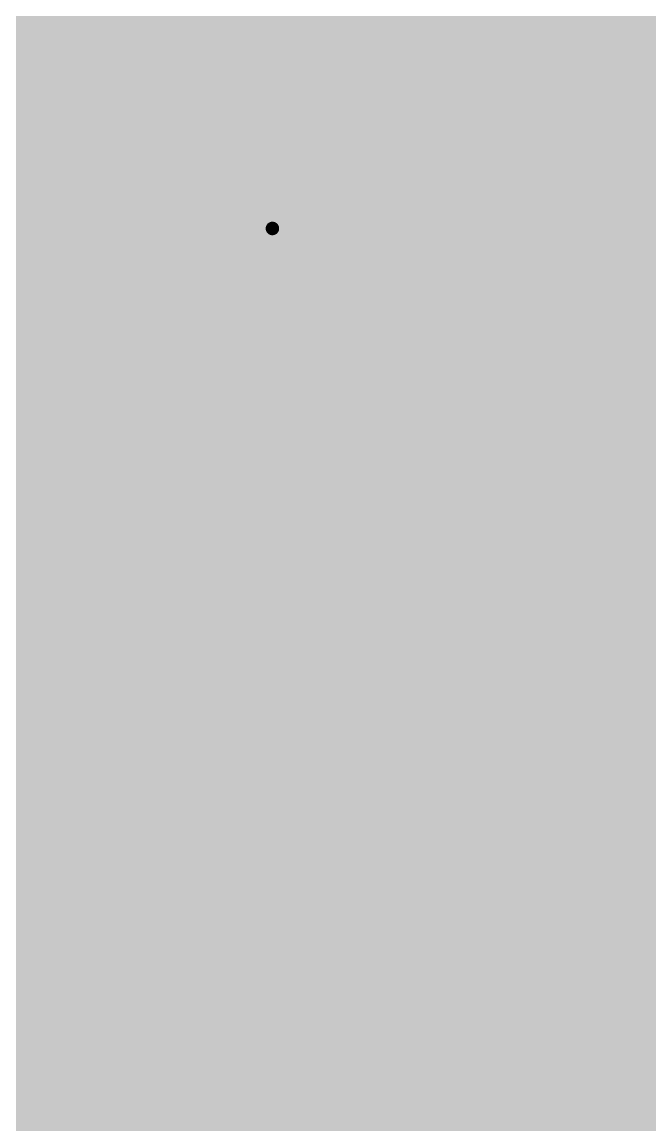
# Model space of a CAD drawing. Extents: x -118 to 4, y -52 to 56.
# Drawn here: x -9.59 to -3.7, y 29.05 to 39.4 of the extents above; entities that cross this region are included whole.
import ezdxf

# ---------------------------------------------------------------- set-up
doc = ezdxf.new("R2010")
doc.units = 0
doc.header["$MEASUREMENT"] = 0
doc.layers.get('0').update_dxf_attribs({"linetype": 'CONTINUOUS'})
for name, color, linetype in [('22-302-0_BOT', 7, 'CONTINUOUS'), ('22-302-0_DRD', 7, 'CONTINUOUS'), ('22-302-0_DRL', 2, 'CONTINUOUS'), ('22-302-0_GND', 1, 'CONTINUOUS'), ('22-302-0_IN1', 3, 'CONTINUOUS'), ('22-302-0_SMB', 5, 'CONTINUOUS'), ('22-302-0_SMT', 10, 'CONTINUOUS'), ('22-302-0_SPB', 14, 'CONTINUOUS'), ('22-302-0_SPT', 9, 'CONTINUOUS'), ('22-302-0_SSB', 12, 'CONTINUOUS'), ('22-302-0_SST', 11, 'CONTINUOUS'), ('22-302-0_TOP', 13, 'CONTINUOUS'), ('THRUHOLE_TAP', 7, 'CONTINUOUS')]:
    doc.layers.add(name, color=color, linetype=linetype)

# ---------------------------------------------------------------- blocks, each defined once
blk = doc.blocks.new('RECTANGLE_1')
blk.add_solid([(1.30048, 0.6477), (1.30048, -0.6477), (-1.30048, 0.6477), (-1.30048, -0.6477)])
blk = doc.blocks.new('RECTANGLE_4')
blk.add_solid([(0.4064, 0.4826), (0.4064, -0.4826), (-0.4064, 0.4826), (-0.4064, -0.4826)])
blk = doc.blocks.new('RECTANGLE_30')
blk.add_solid([(0.3175, 0.4445), (0.3175, -0.4445), (-0.3175, 0.4445), (-0.3175, -0.4445)])
blk = doc.blocks.new('ROUND_50')
at = {"const_width": 0.35052}
blk.add_lwpolyline([(-0.17526, 0, 1), (0.17526, 0, 1)], format="xyb", close=True, dxfattribs=at)
blk = doc.blocks.new('ROUND_107')
at = {"const_width": 0.10033}
blk.add_lwpolyline([(-0.050164, 0, 1), (0.050164, 0, 1)], format="xyb", close=True, dxfattribs=at)
blk = doc.blocks.new('ROUND_92')
at = {"const_width": 0.0635}
blk.add_lwpolyline([(-0.03175, 0, 1), (0.03175, 0, 1)], format="xyb", close=True, dxfattribs=at)
blk = doc.blocks.new('RECTANGLE_2')
blk.add_solid([(0.4826, 0.4064), (0.4826, -0.4064), (-0.4826, 0.4064), (-0.4826, -0.4064)])
blk = doc.blocks.new('RECTANGLE_10')
blk.add_solid([(0.63627, 0.51308), (0.63627, -0.51308), (-0.63627, 0.51308), (-0.63627, -0.51308)])
blk = doc.blocks.new('ROUND_98')
at = {"const_width": 0.10033}
blk.add_lwpolyline([(-0.050164, 0, 1), (0.050164, 0, 1)], format="xyb", close=True, dxfattribs=at)

msp = doc.modelspace()

# ---------------------------------------------------------------- linework, layer by layer
at = {"layer": '22-302-0_BOT'}
for points, const_width in [([(-1.27, 55.118), (-1.27, 42.418), (-3.429, 40.259), (-3.429, 30.099), (-4.318, 29.21), (-16.129, 29.21), (-16.45158, 29.53258), (-16.45158, 30.5181)], 0.2032), ([(-4.445, 45.085), (-4.445, 40.64), (-5.334, 39.751), (-6.985, 39.751), (-7.6962, 39.0398), (-7.6962, 38.735)], 0.635), ([(-3.8862, 40.36568), (-3.8862, 30.21584)], 0.254), ([(-3.8354, 40.259), (-3.8354, 30.26664)], 0.254), ([(-4.00558, 40.20058), (-4.8895, 39.31666)], 0.254), ([(-4.1148, 40.08882), (-4.1148, 29.98724)], 0.254), ([(-8.6868, 39.8272), (-8.6868, 39.3573)], 0.254), ([(-8.4582, 39.8272), (-8.4582, 39.3573)], 0.254), ([(-4.3434, 39.86022), (-4.3434, 29.75864)], 0.254), ([(-4.572, 39.63162), (-4.572, 29.6164)], 0.254), ([(-8.7122, 39.5478), (-8.7122, 39.3573)], 0.254), ([(-8.4328, 39.5478), (-8.4328, 39.3573)], 0.254), ([(-8.4328, 39.497), (-8.7122, 39.497)], 0.254), ([(-4.8006, 39.40302), (-4.8006, 29.6164)], 0.254), ([(-3.8354, 39.497), (-4.70662, 39.497)], 0.254), ([(-8.4328, 39.3573), (-8.7122, 39.3573)], 0.254), ([(-5.0292, 39.20744), (-5.0292, 29.6164)], 0.254), ([(-3.8354, 39.2684), (-4.9403, 39.2684)], 0.254), ([(-5.5372, 39.1287), (-5.5372, 38.80104)], 0.254), ([(-5.334, 39.1287), (-5.5372, 39.1287)], 0.254), ([(-5.4864, 39.1287), (-5.4864, 38.75024)], 0.254), ([(-5.2578, 39.13378), (-5.2578, 38.52164)], 0.254), ([(-3.8354, 39.0398), (-5.5372, 39.0398)], 0.254), ([(-7.6962, 38.735), (-9.4488, 38.735)], 0.635), ([(-5.715, 33.655), (-5.715, 38.1), (-6.2738, 38.6588), (-6.2738, 38.735)], 0.635), ([(-3.8354, 38.8112), (-5.5372, 38.8112)], 0.254), ([(-5.5372, 38.80104), (-5.28066, 38.5445)], 0.254), ([(-3.8354, 38.5826), (-5.31622, 38.5826)], 0.254), ([(-3.8354, 38.354), (-5.14604, 38.354)], 0.254), ([(-3.8354, 38.1254), (-5.0927, 38.1254)], 0.254), ([(-5.0927, 38.1), (-5.0927, 34.4297)], 0.254), ([(-8.9027, 37.8968), (-10.414, 37.8968)], 0.254), ([(-8.9027, 37.9222), (-10.1346, 37.9222)], 0.254), ([(-9.6012, 37.9222), (-9.6012, 37.6428)], 0.254), ([(-9.3726, 37.9222), (-9.3726, 37.6428)], 0.254), ([(-9.144, 37.9222), (-9.144, 37.6428)], 0.254), ([(-8.9154, 37.9222), (-8.9154, 37.6428)], 0.254), ([(-8.9027, 37.9222), (-8.9027, 37.6428)], 0.254), ([(-7.0104, 37.9222), (-7.6073, 37.9222)], 0.254), ([(-7.6073, 37.9222), (-7.6073, 36.9697)], 0.254), ([(-6.39064, 37.8968), (-7.6073, 37.8968)], 0.254), ([(-7.5438, 37.9222), (-7.5438, 35.6489)], 0.254), ([(-7.3152, 37.9222), (-7.3152, 35.6489)], 0.254), ([(-7.0866, 37.9222), (-7.0866, 35.6489)], 0.254), ([(-6.9596, 37.9222), (-7.0104, 37.9222)], 0.254), ([(-6.41604, 37.9222), (-6.9596, 37.9222)], 0.254), ([(-6.858, 37.9222), (-6.858, 35.6489)], 0.254), ([(-6.6294, 37.9222), (-6.6294, 31.9913)], 0.254), ([(-6.41604, 37.9222), (-6.3373, 37.84092)], 0.254), ([(-6.4008, 37.90442), (-6.4008, 32.07004)], 0.254), ([(-3.8354, 37.8968), (-5.0927, 37.8968)], 0.254), ([(-6.3373, 37.84092), (-6.3373, 34.4297)], 0.254), ([(-8.9027, 37.6682), (-10.414, 37.6682)], 0.254), ([(-6.3373, 37.6682), (-7.6073, 37.6682)], 0.254), ([(-3.8354, 37.6682), (-5.0927, 37.6682)], 0.254), ([(-8.9027, 37.6428), (-10.1346, 37.6428)], 0.254), ([(-9.4488, 37.6428), (-9.4488, 36.83)], 0.254), ([(-9.4488, 36.83), (-9.4488, 36.9062), (-8.89, 37.465), (-8.255, 37.465)], 0.2032), ([(-8.255, 37.465), (-7.239, 37.465)], 0.2032), ([(-6.3373, 37.4396), (-7.6073, 37.4396)], 0.254), ([(-3.8354, 37.4396), (-5.0927, 37.4396)], 0.254), ([(-8.255, 36.6522), (-8.255, 37.0332)], 0.635), ([(-6.3373, 37.211), (-7.6073, 37.211)], 0.254), ([(-3.8354, 37.211), (-5.0927, 37.211)], 0.254), ([(-6.3373, 36.9824), (-7.6073, 36.9824)], 0.254), ([(-7.6073, 36.9697), (-7.6073, 36.6903)], 0.254), ([(-3.8354, 36.9824), (-5.0927, 36.9824)], 0.254), ([(-9.4488, 36.0172), (-9.4488, 36.83)], 0.254), ([(-6.3373, 36.7538), (-7.6073, 36.7538)], 0.254), ([(-3.8354, 36.7538), (-5.0927, 36.7538)], 0.254), ([(-7.6073, 36.6903), (-7.6073, 35.6489)], 0.254), ([(-6.3373, 36.5252), (-7.6073, 36.5252)], 0.254), ([(-3.8354, 36.5252), (-5.0927, 36.5252)], 0.254), ([(-8.255, 36.195), (-8.255, 34.671)], 0.3048), ([(-6.3373, 36.2966), (-7.6073, 36.2966)], 0.254), ([(-3.8354, 36.2966), (-5.0927, 36.2966)], 0.254), ([(-8.9027, 36.0172), (-10.1346, 36.0172)], 0.254), ([(-9.6012, 36.0172), (-9.6012, 35.6489)], 0.254), ([(-9.3726, 36.0172), (-9.3726, 35.6489)], 0.254), ([(-9.144, 36.0172), (-9.144, 35.6489)], 0.254), ([(-8.9154, 36.0172), (-8.9154, 35.6489)], 0.254), ([(-8.9027, 36.0172), (-8.9027, 35.6489)], 0.254), ([(-6.3373, 36.068), (-7.6073, 36.068)], 0.254), ([(-3.8354, 36.068), (-5.0927, 36.068)], 0.254), ([(-8.9027, 35.8394), (-11.00836, 35.8394)], 0.254), ([(-6.3373, 35.8394), (-7.6073, 35.8394)], 0.254), ([(-3.8354, 35.8394), (-5.0927, 35.8394)], 0.254), ([(-8.9027, 35.6489), (-9.88568, 35.6489)], 0.254), ([(-6.62432, 35.6489), (-7.6073, 35.6489)], 0.254), ([(-6.62432, 35.6489), (-6.62432, 33.6931)], 0.254), ([(-6.3373, 35.6108), (-6.62432, 35.6108)], 0.254), ([(-3.8354, 35.6108), (-5.0927, 35.6108)], 0.254), ([(-6.3373, 35.3822), (-6.62432, 35.3822)], 0.254), ([(-3.8354, 35.3822), (-5.0927, 35.3822)], 0.254), ([(-6.3373, 35.1536), (-6.62432, 35.1536)], 0.254), ([(-3.8354, 35.1536), (-5.0927, 35.1536)], 0.254), ([(-10.795, 35.0012), (-8.5852, 35.0012), (-8.255, 34.671)], 0.3048), ([(-6.3373, 34.925), (-6.62432, 34.925)], 0.254), ([(-3.8354, 34.925), (-5.0927, 34.925)], 0.254), ([(-6.3373, 34.6964), (-6.62432, 34.6964)], 0.254), ([(-3.8354, 34.6964), (-5.0927, 34.6964)], 0.254), ([(-6.3373, 34.4678), (-6.62432, 34.4678)], 0.254), ([(-3.8354, 34.4678), (-5.0927, 34.4678)], 0.254), ([(-6.3627, 34.4297), (-6.3627, 33.1597)], 0.254), ([(-6.3373, 34.4297), (-6.3627, 34.4297)], 0.254), ([(-5.0673, 34.4297), (-5.0927, 34.4297)], 0.254), ([(-5.0673, 34.4297), (-5.0673, 33.1597)], 0.254), ([(-6.3627, 34.2392), (-6.62432, 34.2392)], 0.254), ([(-3.8354, 34.2392), (-5.0673, 34.2392)], 0.254), ([(-6.3627, 34.0106), (-6.62432, 34.0106)], 0.254), ([(-3.8354, 34.0106), (-5.0673, 34.0106)], 0.254), ([(-6.3627, 33.782), (-6.62432, 33.782)], 0.254), ([(-3.8354, 33.782), (-5.0673, 33.782)], 0.254), ([(-6.62432, 33.6931), (-9.88568, 33.6931)], 0.254), ([(-9.6012, 33.6931), (-9.6012, 32.72536)], 0.254), ([(-9.3726, 33.6931), (-9.3726, 32.49676)], 0.254), ([(-9.144, 33.6931), (-9.144, 32.3469)], 0.254), ([(-8.9154, 33.6931), (-8.9154, 32.3469)], 0.254), ([(-8.6868, 33.6931), (-8.6868, 32.3469)], 0.254), ([(-8.4582, 33.6931), (-8.4582, 32.3469)], 0.254), ([(-8.2296, 33.6931), (-8.2296, 32.3469)], 0.254), ([(-8.001, 33.6931), (-8.001, 32.3469)], 0.254), ([(-7.7724, 33.6931), (-7.7724, 32.3469)], 0.254), ([(-7.5438, 33.6931), (-7.5438, 32.3469)], 0.254), ([(-7.3152, 33.6931), (-7.3152, 32.3469)], 0.254), ([(-7.0866, 33.6931), (-7.0866, 32.3469)], 0.254), ([(-6.858, 33.6931), (-6.858, 32.3469)], 0.254), ([(-8.255, 31.369), (-8.89, 31.369), (-10.795, 33.274), (-10.795, 33.5788)], 0.3048), ([(-6.3627, 33.5534), (-9.9822, 33.5534)], 0.254), ([(-3.8354, 33.5534), (-5.0673, 33.5534)], 0.254), ([(-6.3627, 33.3248), (-9.9822, 33.3248)], 0.254), ([(-5.715, 33.1978), (-5.715, 32.8168)], 0.635), ([(-3.8354, 33.3248), (-5.0673, 33.3248)], 0.254), ([(-9.9822, 33.10636), (-9.2202, 32.3469)], 0.254), ([(-6.3627, 33.0962), (-9.9695, 33.0962)], 0.254), ([(-6.3627, 33.1597), (-6.3627, 32.8803)], 0.254), ([(-5.0673, 33.1597), (-5.0673, 32.8803)], 0.254), ([(-3.8354, 33.0962), (-5.0673, 33.0962)], 0.254), ([(-6.3627, 32.8676), (-9.7409, 32.8676)], 0.254), ([(-6.3627, 32.8803), (-6.3627, 32.10814)], 0.254), ([(-5.0673, 32.8803), (-5.0673, 31.6103)], 0.254), ([(-3.8354, 32.8676), (-5.0673, 32.8676)], 0.254), ([(-6.3627, 32.639), (-9.5123, 32.639)], 0.254), ([(-8.255, 31.369), (-6.223, 31.369), (-5.715, 31.877), (-5.715, 32.385)], 0.635), ([(-3.8354, 32.639), (-5.0673, 32.639)], 0.254), ([(-6.3627, 32.4104), (-9.2837, 32.4104)], 0.254), ([(-3.8354, 32.4104), (-5.0673, 32.4104)], 0.254), ([(-6.62432, 32.3469), (-9.2202, 32.3469)], 0.254), ([(-6.62432, 32.3469), (-6.62432, 31.9913)], 0.254), ([(-6.3627, 32.1818), (-6.62432, 32.1818)], 0.254), ([(-3.8354, 32.1818), (-5.0673, 32.1818)], 0.254), ([(-6.3627, 32.10814), (-6.47954, 31.9913)], 0.254), ([(-6.47954, 31.9913), (-6.62432, 31.9913)], 0.254), ([(-3.8354, 31.9532), (-5.0673, 31.9532)], 0.254), ([(-3.8354, 31.7246), (-5.0673, 31.7246)], 0.254), ([(-5.0673, 31.6103), (-5.15112, 31.6103)], 0.254), ([(-5.27558, 31.43758), (-5.7785, 30.93466)], 0.254), ([(-5.2578, 31.45536), (-5.2578, 29.6164)], 0.254), ([(-3.8354, 31.496), (-5.22224, 31.496)], 0.254), ([(-3.8354, 31.2674), (-5.44322, 31.2674)], 0.254), ([(-5.4864, 31.22422), (-5.4864, 29.6164)], 0.254), ([(-3.8354, 31.0388), (-5.67182, 31.0388)], 0.254), ([(-5.715, 30.99562), (-5.715, 29.6164)], 0.254), ([(-6.6294, 30.7467), (-6.6294, 29.6164)], 0.254), ([(-6.223, 30.7467), (-6.62432, 30.7467)], 0.254), ([(-6.62432, 30.7467), (-6.62432, 30.3911)], 0.254), ([(-6.4008, 30.7467), (-6.4008, 29.6164)], 0.254), ([(-6.1722, 30.74924), (-6.1722, 29.6164)], 0.254), ([(-3.8354, 30.8102), (-5.94868, 30.8102)], 0.254), ([(-5.9436, 30.81274), (-5.9436, 29.6164)], 0.254), ([(-3.8354, 30.5816), (-6.62432, 30.5816)], 0.254), ([(-3.8354, 30.353), (-15.4813, 30.353)], 0.254), ([(-6.62432, 30.3911), (-9.88568, 30.3911)], 0.254), ([(-9.6012, 30.3911), (-9.6012, 29.6164)], 0.254), ([(-9.3726, 30.3911), (-9.3726, 29.6164)], 0.254), ([(-9.144, 30.3911), (-9.144, 29.6164)], 0.254), ([(-8.9154, 30.3911), (-8.9154, 29.6164)], 0.254), ([(-8.6868, 30.3911), (-8.6868, 29.6164)], 0.254), ([(-8.4582, 30.3911), (-8.4582, 29.6164)], 0.254), ([(-8.2296, 30.3911), (-8.2296, 29.6164)], 0.254), ([(-8.001, 30.3911), (-8.001, 29.6164)], 0.254), ([(-7.7724, 30.3911), (-7.7724, 29.6164)], 0.254), ([(-7.5438, 30.3911), (-7.5438, 29.6164)], 0.254), ([(-7.3152, 30.3911), (-7.3152, 29.6164)], 0.254), ([(-7.0866, 30.3911), (-7.0866, 29.6164)], 0.254), ([(-6.858, 30.3911), (-6.858, 29.6164)], 0.254), ([(-3.8354, 30.26664), (-4.48564, 29.6164)], 0.254), ([(-3.97764, 30.1244), (-15.4813, 30.1244)], 0.254), ([(-4.20624, 29.8958), (-15.4813, 29.8958)], 0.254), ([(-3.14198, 29.81198), (-4.0259, 28.92552)], 0.254), ([(-4.48564, 29.6164), (-15.5067, 29.6164)], 0.254), ([(-4.43484, 29.6672), (-15.49146, 29.6672)], 0.254), ([(-3.6576, 29.29636), (-3.6576, 23.20544)], 0.254), ([(-1.4224, 29.21), (-3.74396, 29.21)], 0.254), ([(-3.8862, 29.06776), (-3.8862, 22.97684)], 0.254), ([(-1.4224, 28.9814), (-3.97256, 28.9814)], 0.254)]:
    msp.add_lwpolyline(points, dxfattribs=dict(at, const_width=const_width))
at = {"layer": '22-302-0_BOT', "const_width": 0.254}
for points in [[(-5.334, 39.1287, 0.1989124), (-4.89397, 39.31097)], [(-5.334, 39.1287, 0.1989124), (-4.89397, 39.31097)], [(-5.0927, 38.1, 0.1989118), (-5.27497, 38.54003)], [(-5.27558, 31.43758, 0.0861128), (-5.15323, 31.6113)], [(-5.27558, 31.43758, 0.0861128), (-5.15323, 31.6113)], [(-6.223, 30.7467, 0.1989124), (-5.78297, 30.92897)]]:
    msp.add_lwpolyline(points, format="xyb", dxfattribs=at)
at = {"layer": '22-302-0_DRD', "const_width": 0.254}
for points in [[(-6.604, 38.1), (-7.874, 36.83)], [(-6.604, 36.83), (-7.874, 38.1)]]:
    msp.add_lwpolyline(points, dxfattribs=at)
at = {"layer": '22-302-0_IN1', "const_width": 0.254}
for points in [[(-8.3566, 44.45), (-8.3566, 10.70356)], [(-8.128, 44.40428), (-8.128, 23.1013)], [(-5.842, 44.40428), (-5.842, 19.49704)], [(-5.6134, 44.45), (-5.6134, 10.5537)], [(-8.5852, 44.14266), (-8.5852, 10.78992)], [(-7.8994, 44.1198), (-7.8994, 37.62502)], [(-6.0706, 44.1198), (-6.0706, 19.68246)], [(-5.3848, 44.14266), (-5.3848, 10.3251)], [(-8.8138, 43.95978), (-8.8138, 10.83056)], [(-5.1562, 43.95978), (-5.1562, 9.88568)], [(-7.6708, 43.94454), (-7.6708, 37.99078)], [(-6.2992, 43.94454), (-6.2992, 19.75104)], [(-3.7846, 43.9293), (-3.7846, 27.27452)], [(-9.4996, 43.75404), (-9.4996, 19.46148)], [(-9.271, 43.77944), (-9.271, 10.78992)], [(-9.0424, 43.84548), (-9.0424, 10.83056)], [(-4.9276, 43.84548), (-4.9276, -3.048)], [(-4.699, 43.77944), (-4.699, -3.048)], [(-4.4704, 43.75404), (-4.4704, -3.048)], [(-4.2418, 43.76928), (-4.2418, -3.048)], [(-4.0132, 43.8277), (-4.0132, -3.048)], [(-7.4422, 40.64508), (-7.4422, 38.1127)], [(-6.5278, 40.64508), (-6.5278, 27.01798)], [(-7.2136, 40.50792), (-7.2136, 38.14318)], [(-6.985, 40.46728), (-6.985, 38.09492)], [(-6.7564, 40.50792), (-6.7564, 37.94252)], [(-1.63576, 39.4716), (-10.93724, 39.4716)], [(-1.46812, 39.243), (-11.10488, 39.243)], [(2.921, 39.0144), (-18.64106, 39.0144)], [(2.921, 38.7858), (-18.62836, 38.7858)], [(2.921, 38.5572), (-18.69694, 38.5572)], [(2.921, 38.3286), (-17.73174, 38.3286)], [(-7.4803, 38.1), (-17.47012, 38.1)], [(2.921, 38.1), (-6.99516, 38.1)], [(-7.78256, 37.8714), (-17.37106, 37.8714)], [(2.921, 37.8714), (-6.6929, 37.8714)], [(-7.89432, 37.6428), (-17.35836, 37.6428)], [(2.921, 37.6428), (-6.58114, 37.6428)], [(-7.91718, 37.4142), (-17.42694, 37.4142)], [(2.921, 37.4142), (-6.56082, 37.4142)], [(-7.8994, 37.30244), (-7.8994, 23.40356)], [(-7.85876, 37.1856), (-16.58874, 37.1856)], [(2.921, 37.1856), (-6.61924, 37.1856)], [(-7.69112, 36.957), (-16.32712, 36.957)], [(-7.6708, 36.93922), (-7.6708, 27.05608)], [(2.921, 36.957), (-6.78688, 36.957)], [(-6.7564, 36.98494), (-6.7564, 27.24912)], [(-6.985, 36.83508), (-6.985, 27.33802)], [(2.921, 36.7284), (-16.22806, 36.7284)], [(-7.4422, 36.81476), (-7.4422, 27.26436)], [(-7.2136, 36.78428), (-7.2136, 27.34056)], [(2.921, 36.4998), (-16.21536, 36.4998)], [(2.921, 36.2712), (-16.28394, 36.2712)], [(2.921, 36.0426), (-16.46936, 36.0426)], [(2.921, 35.814), (-15.67688, 35.814)], [(2.921, 35.5854), (-15.50924, 35.5854)], [(2.921, 35.3568), (-15.45082, 35.3568)], [(2.921, 35.1282), (-15.47114, 35.1282)], [(2.921, 34.8996), (-15.5829, 34.8996)], [(2.921, 34.671), (-15.88516, 34.671)], [(2.921, 34.4424), (-48.84674, 34.4424)], [(2.921, 34.2138), (-18.28038, 34.2138)], [(2.921, 33.9852), (-18.07464, 33.9852)], [(2.921, 33.7566), (-17.9959, 33.7566)], [(2.921, 33.528), (-18.00098, 33.528)], [(2.921, 33.2994), (-18.08988, 33.2994)], [(2.921, 33.0708), (-18.32102, 33.0708)], [(2.921, 32.8422), (-19.59102, 32.8422)], [(2.921, 32.6136), (-19.35988, 32.6136)], [(2.921, 32.385), (-19.27098, 32.385)], [(2.921, 32.1564), (-19.2659, 32.1564)], [(2.921, 31.9278), (-19.34464, 31.9278)], [(2.921, 31.6992), (-19.55038, 31.6992)], [(2.921, 31.4706), (-24.97328, 31.4706)], [(2.921, 31.242), (-25.02408, 31.242)], [(0.84836, 31.0134), (-25.17394, 31.0134)], [(0.66294, 30.7848), (-54.17312, 30.7848)], [(0.59436, 30.5562), (-54.07406, 30.5562)], [(0.60706, 30.3276), (-54.06136, 30.3276)], [(0.70612, 30.099), (-54.12994, 30.099)], [(0.96774, 29.8704), (-54.31536, 29.8704)], [(2.921, 29.6418), (-61.06922, 29.6418)], [(2.921, 29.4132), (-22.89302, 29.4132)], [(2.921, 29.1846), (-22.66188, 29.1846)], [(2.921, 28.956), (-22.57298, 28.956)]]:
    msp.add_lwpolyline(points, dxfattribs=at)
for points in [[(-7.239, 38.14572, 0.4142136), (-7.91972, 37.465)], [(-6.55828, 37.465, 0.4142136), (-7.239, 38.14572)], [(-7.91972, 37.465, 0.4142136), (-7.239, 36.78428)], [(-7.239, 36.78428, 0.4142136), (-6.55828, 37.465)]]:
    msp.add_lwpolyline(points, format="xyb", dxfattribs=at)
at = {"layer": '22-302-0_SSB', "const_width": 0.1524}
for points in [[(-8.4455, 39.5605), (-5.5245, 39.5605), (-5.5245, 37.9222), (-8.4455, 37.9222), (-8.4455, 39.5605)], [(-8.6995, 37.9095), (-11.6205, 37.9095), (-11.6205, 39.5478), (-8.6995, 39.5478), (-8.6995, 37.9095)], [(-4.85394, 38.28542), (-4.37896, 38.28542), (-4.85394, 38.96106), (-4.85394, 39.13124), (-4.79552, 39.30142), (-4.43992, 39.30142), (-4.37896, 39.13124)], [(-4.01574, 38.28542), (-3.60172, 38.28542), (-3.60172, 39.30142)], [(-11.6205, 37.6555), (-8.6995, 37.6555), (-8.6995, 36.0172), (-11.6205, 36.0172), (-11.6205, 37.6555)], [(-7.34314, 36.50742), (-7.34314, 37.52342), (-7.22376, 37.35324)], [(-7.82574, 36.67506), (-7.94512, 36.50742), (-8.18134, 36.50742), (-8.30072, 36.67506), (-8.30072, 36.84524), (-8.06196, 37.18306), (-8.30072, 37.52342), (-7.82574, 37.52342)], [(-6.26872, 37.01542), (-6.62432, 37.01542), (-6.74116, 37.18306), (-6.74116, 37.35324), (-6.62432, 37.52342), (-6.26872, 37.52342), (-6.26872, 36.50742)], [(-6.56336, 37.01542), (-6.74116, 36.50742)], [(-7.46252, 36.50742), (-7.22376, 36.50742)], [(-7.112, 30.48), (-9.779, 30.48), (-9.779, 35.56), (-6.731, 35.56), (-6.731, 30.48), (-7.112, 30.48)], [(-7.73684, 29.44622), (-7.56666, 29.50464), (-7.56666, 29.86024), (-7.73684, 29.91866), (-8.41248, 29.91866), (-8.58266, 29.86024), (-8.58266, 29.50464), (-8.41248, 29.44622)]]:
    msp.add_lwpolyline(points, dxfattribs=at)
at = {"layer": '22-302-0_SST'}
for points, const_width in [([(0.889, 38.862), (-16.129, 38.862)], 0.254), ([(0.889, 38.8366), (-16.129, 38.8366)], 0.254), ([(-9.6266, 38.862), (-9.6266, 36.449)], 0.254), ([(-9.398, 38.862), (-9.398, 36.449)], 0.254), ([(-9.1694, 38.862), (-9.1694, 36.449)], 0.254), ([(-8.9408, 38.862), (-8.9408, 36.449)], 0.254), ([(-8.7122, 38.862), (-8.7122, 36.449)], 0.254), ([(-8.4836, 38.862), (-8.4836, 36.449)], 0.254), ([(-8.255, 38.862), (-8.255, 36.449)], 0.254), ([(-8.0264, 38.862), (-8.0264, 36.449)], 0.254), ([(-7.7978, 38.862), (-7.7978, 36.449)], 0.254), ([(-7.5692, 38.862), (-7.5692, 36.449)], 0.254), ([(-7.3406, 38.862), (-7.3406, 36.449)], 0.254), ([(-7.112, 38.862), (-7.112, 36.449)], 0.254), ([(-6.8834, 38.862), (-6.8834, 36.449)], 0.254), ([(-6.6548, 38.862), (-6.6548, 36.449)], 0.254), ([(-6.4262, 38.862), (-6.4262, 36.449)], 0.254), ([(-6.1976, 38.862), (-6.1976, 36.449)], 0.254), ([(-5.969, 38.862), (-5.969, 36.449)], 0.254), ([(-5.7404, 38.862), (-5.7404, 36.449)], 0.254), ([(-5.5118, 38.862), (-5.5118, 36.449)], 0.254), ([(-5.2832, 38.862), (-5.2832, 36.449)], 0.254), ([(-5.0546, 38.862), (-5.0546, 36.449)], 0.254), ([(-4.826, 38.862), (-4.826, 36.449)], 0.254), ([(-4.5974, 38.862), (-4.5974, 36.449)], 0.254), ([(-4.3688, 38.862), (-4.3688, 36.449)], 0.254), ([(-4.1402, 38.862), (-4.1402, 36.449)], 0.254), ([(-3.9116, 38.862), (-3.9116, 36.449)], 0.254), ([(-3.683, 38.862), (-3.683, 36.449)], 0.254), ([(0.889, 38.608), (-16.129, 38.608)], 0.254), ([(0.889, 38.3794), (-16.129, 38.3794)], 0.254), ([(0.889, 38.1508), (-16.129, 38.1508)], 0.254), ([(0.889, 37.9222), (-16.129, 37.9222)], 0.254), ([(0.889, 37.6936), (-16.129, 37.6936)], 0.254), ([(0.889, 37.465), (-16.129, 37.465)], 0.254), ([(0.889, 37.2364), (-16.129, 37.2364)], 0.254), ([(0.889, 37.0078), (-16.129, 37.0078)], 0.254), ([(0.889, 36.7792), (-16.129, 36.7792)], 0.254), ([(0.889, 36.5506), (-16.129, 36.5506)], 0.254), ([(0.889, 36.449), (-16.129, 36.449)], 0.254), ([(0.889, 35.941), (-16.129, 35.941), (-16.129, 33.528)], 0.254), ([(0.889, 35.9156), (-16.129, 35.9156)], 0.254), ([(-9.6266, 35.941), (-9.6266, 33.528)], 0.254), ([(-9.398, 35.941), (-9.398, 33.528)], 0.254), ([(-9.1694, 35.941), (-9.1694, 33.528)], 0.254), ([(-8.9408, 35.941), (-8.9408, 33.528)], 0.254), ([(-8.7122, 35.941), (-8.7122, 33.528)], 0.254), ([(-8.4836, 35.941), (-8.4836, 33.528)], 0.254), ([(-8.255, 35.941), (-8.255, 33.528)], 0.254), ([(-8.0264, 35.941), (-8.0264, 33.528)], 0.254), ([(-7.7978, 35.941), (-7.7978, 33.528)], 0.254), ([(-7.5692, 35.941), (-7.5692, 33.528)], 0.254), ([(-7.3406, 35.941), (-7.3406, 33.528)], 0.254), ([(-7.112, 35.941), (-7.112, 33.528)], 0.254), ([(-6.8834, 35.941), (-6.8834, 33.528)], 0.254), ([(-6.6548, 35.941), (-6.6548, 33.528)], 0.254), ([(-6.4262, 35.941), (-6.4262, 33.528)], 0.254), ([(-6.1976, 35.941), (-6.1976, 33.528)], 0.254), ([(-5.969, 35.941), (-5.969, 33.528)], 0.254), ([(-5.7404, 35.941), (-5.7404, 33.528)], 0.254), ([(-5.5118, 35.941), (-5.5118, 33.528)], 0.254), ([(-5.2832, 35.941), (-5.2832, 33.528)], 0.254), ([(-5.0546, 35.941), (-5.0546, 33.528)], 0.254), ([(-4.826, 35.941), (-4.826, 33.528)], 0.254), ([(-4.5974, 35.941), (-4.5974, 33.528)], 0.254), ([(-4.3688, 35.941), (-4.3688, 33.528)], 0.254), ([(-4.1402, 35.941), (-4.1402, 33.528)], 0.254), ([(-3.9116, 35.941), (-3.9116, 33.528)], 0.254), ([(-3.683, 35.941), (-3.683, 33.528)], 0.254), ([(0.889, 35.687), (-16.129, 35.687)], 0.254), ([(0.889, 35.4584), (-16.129, 35.4584)], 0.254), ([(0.889, 35.2298), (-16.129, 35.2298)], 0.254), ([(0.889, 35.0012), (-16.129, 35.0012)], 0.254), ([(0.889, 34.7726), (-16.129, 34.7726)], 0.254), ([(0.889, 34.544), (-16.129, 34.544)], 0.254), ([(0.889, 34.3154), (-16.129, 34.3154)], 0.254), ([(0.889, 34.0868), (-16.129, 34.0868)], 0.254), ([(0.889, 33.8582), (-16.129, 33.8582)], 0.254), ([(0.889, 33.6296), (-16.129, 33.6296)], 0.254), ([(0.889, 33.528), (-16.129, 33.528)], 0.254), ([(-7.89686, 32.59582), (-8.91286, 32.95142), (-8.91286, 32.47898)], 0.1524), ([(-4.59486, 32.893), (-4.76504, 32.95142), (-4.93268, 32.95142), (-5.10286, 32.893), (-5.10286, 32.5374), (-4.93268, 32.47898), (-4.76504, 32.47898), (-4.59486, 32.5374), (-4.59486, 32.893), (-4.42468, 32.95142), (-4.25704, 32.95142), (-4.08686, 32.893), (-4.08686, 32.5374), (-4.25704, 32.47898), (-4.42468, 32.47898), (-4.59486, 32.5374)], 0.1524), ([(-6.20776, 32.5755), (-6.20776, 32.10306), (-6.8834, 32.33928), (-6.8834, 32.45866), (-5.8674, 32.45866)], 0.1524), ([(-7.89686, 32.11322), (-7.89686, 31.6992), (-8.91286, 31.6992)], 0.1524), ([(-4.08686, 32.11322), (-4.08686, 31.6992), (-5.10286, 31.6992)], 0.1524), ([(-5.8674, 31.7373), (-5.8674, 31.26486), (-6.54558, 31.7373), (-6.71576, 31.7373), (-6.8834, 31.67888), (-6.8834, 31.32328), (-6.71576, 31.26486)], 0.1524), ([(-7.89686, 30.861), (-7.89686, 31.2166), (-8.23468, 31.33598), (-8.57504, 31.33598), (-8.91286, 31.2166), (-8.91286, 30.861)], 0.1524), ([(-4.08686, 30.861), (-4.08686, 31.2166), (-4.42468, 31.33598), (-4.76504, 31.33598), (-5.10286, 31.2166), (-5.10286, 30.861)], 0.1524), ([(-7.89686, 30.91942), (-8.91286, 30.91942)], 0.1524), ([(-6.3754, 30.42666), (-6.3754, 30.78226), (-6.54558, 30.8991), (-6.71576, 30.8991), (-6.8834, 30.78226), (-6.8834, 30.42666), (-5.8674, 30.42666)], 0.1524), ([(-6.3754, 30.7213), (-5.8674, 30.8991)], 0.1524), ([(-4.08686, 30.91942), (-5.10286, 30.91942)], 0.1524), ([(-7.62, 26.797), (-8.89, 26.797), (-9.144, 27.051), (-9.144, 30.353), (-7.366, 30.353), (-7.366, 27.051), (-7.62, 26.797)], 0.1524), ([(-3.81, 26.797), (-5.08, 26.797), (-5.334, 27.051), (-5.334, 30.353), (-3.556, 30.353), (-3.556, 27.051), (-3.81, 26.797)], 0.1524), ([(-9.3345, 27.1145), (-9.3345, 30.0355), (-10.9728, 30.0355), (-10.9728, 27.1145), (-9.3345, 27.1145)], 0.1524), ([(-5.5245, 27.1145), (-5.5245, 30.0355), (-7.1628, 30.0355), (-7.1628, 27.1145), (-5.5245, 27.1145)], 0.1524)]:
    msp.add_lwpolyline(points, dxfattribs=dict(at, const_width=const_width))
at = {"layer": '22-302-0_TOP'}
for points, const_width in [([(-1.5621, 39.27348), (-11.0109, 39.27348)], 0.254), ([(-9.6012, 39.27348), (-9.6012, 30.06852)], 0.254), ([(-9.3726, 39.27348), (-9.3726, 30.06852)], 0.254), ([(-9.144, 39.27348), (-9.144, 30.48)], 0.254), ([(-8.9154, 39.27348), (-8.9154, 30.48)], 0.254), ([(-8.6868, 39.27348), (-8.6868, 30.48)], 0.254), ([(-8.4582, 39.27348), (-8.4582, 30.48)], 0.254), ([(-8.2296, 39.27348), (-8.2296, 30.48)], 0.254), ([(-8.001, 39.27348), (-8.001, 30.48)], 0.254), ([(-7.7724, 39.27348), (-7.7724, 37.95776)], 0.254), ([(-7.5438, 39.27348), (-7.5438, 38.12286)], 0.254), ([(-7.3152, 39.27348), (-7.3152, 38.18636)], 0.254), ([(-7.0866, 39.27348), (-7.0866, 38.17366)], 0.254), ([(-6.858, 39.27348), (-6.858, 38.08222)], 0.254), ([(-6.6294, 39.27348), (-6.6294, 37.8587)], 0.254), ([(-6.4008, 39.27348), (-6.4008, 30.06852)], 0.254), ([(-6.1722, 39.27348), (-6.1722, 30.06852)], 0.254), ([(-5.9436, 39.27348), (-5.9436, 30.06852)], 0.254), ([(-5.715, 39.27348), (-5.715, 30.06852)], 0.254), ([(-5.4864, 39.27348), (-5.4864, 29.05252)], 0.254), ([(-5.2578, 39.27348), (-5.2578, 30.48)], 0.254), ([(-5.0292, 39.27348), (-5.0292, 30.48)], 0.254), ([(-4.8006, 39.27348), (-4.8006, 30.48)], 0.254), ([(-4.572, 39.27348), (-4.572, 30.48)], 0.254), ([(-4.3434, 39.27348), (-4.3434, 30.48)], 0.254), ([(-4.1148, 39.27348), (-4.1148, 30.48)], 0.254), ([(-3.8862, 39.27348), (-3.8862, 30.48)], 0.254), ([(-3.6576, 39.27348), (-3.6576, 30.48)], 0.254), ([(-1.48082, 39.1922), (-11.09218, 39.1922)], 0.254), ([(3.048, 38.9636), (-14.12748, 38.9636)], 0.254), ([(3.048, 38.735), (-14.12748, 38.735)], 0.254), ([(3.048, 38.5064), (-14.12748, 38.5064)], 0.254), ([(3.048, 38.2778), (-14.12748, 38.2778)], 0.254), ([(-7.6708, 38.0492), (-14.12748, 38.0492)], 0.254), ([(3.048, 38.0492), (-6.8072, 38.0492)], 0.254), ([(-7.87146, 37.8206), (-14.12748, 37.8206)], 0.254), ([(3.048, 37.8206), (-6.604, 37.8206)], 0.254), ([(-7.95274, 37.592), (-14.12748, 37.592)], 0.254), ([(3.048, 37.592), (-6.52272, 37.592)], 0.254), ([(-7.95782, 37.3634), (-14.12748, 37.3634)], 0.254), ([(3.048, 37.3634), (-6.52018, 37.3634)], 0.254), ([(-7.8867, 37.1348), (-14.12748, 37.1348)], 0.254), ([(3.048, 37.1348), (-6.5913, 37.1348)], 0.254), ([(-6.6294, 37.06876), (-6.6294, 30.06852)], 0.254), ([(-7.7724, 36.97224), (-7.7724, 30.48)], 0.254), ([(-7.70382, 36.9062), (-14.12748, 36.9062)], 0.254), ([(-6.858, 36.84524), (-6.858, 30.06852)], 0.254), ([(3.048, 36.9062), (-6.77418, 36.9062)], 0.254), ([(-7.5438, 36.8046), (-7.5438, 30.48)], 0.254), ([(-7.3152, 36.7411), (-7.3152, 30.48)], 0.254), ([(-7.0866, 36.7538), (-7.0866, 30.06852)], 0.254), ([(3.048, 36.6776), (-14.12748, 36.6776)], 0.254), ([(3.048, 36.449), (-14.12748, 36.449)], 0.254), ([(3.048, 36.2204), (-14.12748, 36.2204)], 0.254), ([(3.048, 35.9918), (-14.12748, 35.9918)], 0.254), ([(3.048, 35.7632), (-14.12748, 35.7632)], 0.254), ([(3.048, 35.5346), (-14.12748, 35.5346)], 0.254), ([(3.048, 35.306), (-14.12748, 35.306)], 0.254), ([(3.048, 35.0774), (-14.12748, 35.0774)], 0.254), ([(3.048, 34.8488), (-14.12748, 34.8488)], 0.254), ([(3.048, 34.6202), (-14.12748, 34.6202)], 0.254), ([(3.048, 34.3916), (-14.12748, 34.3916)], 0.254), ([(3.048, 34.163), (-14.12748, 34.163)], 0.254), ([(3.048, 33.9344), (-14.13764, 33.9344)], 0.254), ([(3.048, 33.7058), (-14.25956, 33.7058)], 0.254), ([(3.048, 33.4772), (-14.48816, 33.4772)], 0.254), ([(3.048, 33.2486), (-14.71676, 33.2486)], 0.254), ([(3.048, 33.02), (-14.94536, 33.02)], 0.254), ([(3.048, 32.7914), (-15.17396, 32.7914)], 0.254), ([(3.048, 32.5628), (-15.40256, 32.5628)], 0.254), ([(3.048, 32.3342), (-15.63116, 32.3342)], 0.254), ([(3.048, 32.1056), (-15.85976, 32.1056)], 0.254), ([(3.048, 31.877), (-16.09344, 31.877)], 0.254), ([(3.048, 31.6484), (-19.54276, 31.6484)], 0.254), ([(3.048, 31.4198), (-22.00656, 31.4198)], 0.254), ([(1.12268, 31.1912), (-22.23516, 31.1912)], 0.254), ([(0.72644, 30.9626), (-22.46376, 30.9626)], 0.254), ([(0.58928, 30.734), (-22.69236, 30.734)], 0.254), ([(0.54356, 30.5054), (-22.92096, 30.5054)], 0.254), ([(-9.26846, 30.48), (-9.26846, 29.05252)], 0.254), ([(-7.24154, 30.48), (-9.26846, 30.48)], 0.254), ([(-7.24154, 30.48), (-7.24154, 29.81452)], 0.254), ([(-5.45846, 30.48), (-5.45846, 29.05252)], 0.254), ([(-3.43154, 30.48), (-5.45846, 30.48)], 0.254), ([(-9.26846, 30.2768), (-11.05154, 30.2768)], 0.254), ([(-5.45846, 30.2768), (-7.24154, 30.2768)], 0.254), ([(-9.30148, 30.06852), (-11.01852, 30.06852)], 0.254), ([(-9.30148, 30.06852), (-9.30148, 29.05252)], 0.254), ([(-9.26846, 30.0482), (-9.30148, 30.0482)], 0.254), ([(-7.20852, 30.0482), (-7.24154, 30.0482)], 0.254), ([(-5.49148, 30.06852), (-7.20852, 30.06852)], 0.254), ([(-7.20852, 30.06852), (-7.20852, 29.81452)], 0.254), ([(-5.49148, 30.06852), (-5.49148, 29.05252)], 0.254), ([(-5.45846, 30.0482), (-5.49148, 30.0482)], 0.254), ([(-9.26846, 29.8196), (-9.30148, 29.8196)], 0.254), ([(-7.20852, 29.8196), (-7.24154, 29.8196)], 0.254), ([(-7.20852, 29.81452), (-7.24154, 29.81452)], 0.254), ([(-5.45846, 29.8196), (-5.49148, 29.8196)], 0.254), ([(-9.26846, 29.591), (-9.30148, 29.591)], 0.254), ([(-6.35, 29.2862), (-8.0772, 29.2862), (-8.255, 29.464), (-8.255, 29.591)], 0.3048), ([(-5.45846, 29.591), (-5.49148, 29.591)], 0.254), ([(-2.54, 29.2862), (-4.2672, 29.2862), (-4.445, 29.464), (-4.445, 29.591)], 0.3048), ([(-9.26846, 29.3624), (-9.30148, 29.3624)], 0.254), ([(-5.45846, 29.3624), (-5.49148, 29.3624)], 0.254), ([(-9.26846, 29.1338), (-9.30148, 29.1338)], 0.254), ([(-5.45846, 29.1338), (-5.49148, 29.1338)], 0.254), ([(-9.26846, 29.05252), (-9.30148, 29.05252)], 0.254), ([(-5.45846, 29.05252), (-5.49148, 29.05252)], 0.254)]:
    msp.add_lwpolyline(points, dxfattribs=dict(at, const_width=const_width))
at = {"layer": '22-302-0_TOP', "const_width": 0.254}
for points in [[(-7.239, 38.19144, 0.4142136), (-7.96544, 37.465)], [(-6.51256, 37.465, 0.4142136), (-7.239, 38.19144)], [(-7.96544, 37.465, 0.4142136), (-7.239, 36.73856)], [(-7.239, 36.73856, 0.4142136), (-6.51256, 37.465)]]:
    msp.add_lwpolyline(points, format="xyb", dxfattribs=at)

# ---------------------------------------------------------------- block references
at = {"layer": '22-302-0_BOT'}
for name, p in [('RECTANGLE_4', (-9.4488, 38.735)), ('RECTANGLE_4', (-7.6962, 38.735)), ('RECTANGLE_4', (-6.2738, 38.735)), ('RECTANGLE_30', (-8.255, 37.465)), ('ROUND_50', (-7.239, 37.465)), ('RECTANGLE_4', (-9.4488, 36.83)), ('RECTANGLE_30', (-8.255, 36.195)), ('RECTANGLE_1', (-8.255, 34.671)), ('RECTANGLE_30', (-5.715, 33.655)), ('RECTANGLE_30', (-5.715, 32.385)), ('RECTANGLE_1', (-8.255, 31.369))]:
    msp.add_blockref(name, p, dxfattribs=at)
at = {"layer": '22-302-0_DRL'}
msp.add_blockref('ROUND_107', (-7.239, 37.465), dxfattribs=at)
at = {"layer": '22-302-0_GND'}
msp.add_blockref('ROUND_92', (-7.239, 37.465), dxfattribs=at)
at = {"layer": '22-302-0_IN1'}
msp.add_blockref('ROUND_50', (-7.239, 37.465), dxfattribs=at)
at = {"layer": '22-302-0_SMB'}
for name, p in [('RECTANGLE_4', (-9.4488, 38.735)), ('RECTANGLE_4', (-7.6962, 38.735)), ('RECTANGLE_4', (-6.2738, 38.735)), ('RECTANGLE_4', (-9.4488, 36.83)), ('RECTANGLE_1', (-8.255, 34.671)), ('RECTANGLE_1', (-8.255, 31.369))]:
    msp.add_blockref(name, p, dxfattribs=at)
at = {"layer": '22-302-0_SMT'}
for name, p in [('RECTANGLE_10', (-8.255, 29.591)), ('RECTANGLE_10', (-4.445, 29.591)), ('RECTANGLE_2', (-6.35, 29.2862))]:
    msp.add_blockref(name, p, dxfattribs=at)
at = {"layer": '22-302-0_SPB'}
for name, p in [('RECTANGLE_4', (-9.4488, 38.735)), ('RECTANGLE_4', (-7.6962, 38.735)), ('RECTANGLE_4', (-6.2738, 38.735)), ('RECTANGLE_4', (-9.4488, 36.83)), ('RECTANGLE_1', (-8.255, 34.671)), ('RECTANGLE_1', (-8.255, 31.369))]:
    msp.add_blockref(name, p, dxfattribs=at)
at = {"layer": '22-302-0_SPT'}
for name, p in [('RECTANGLE_10', (-8.255, 29.591)), ('RECTANGLE_10', (-4.445, 29.591)), ('RECTANGLE_2', (-6.35, 29.2862))]:
    msp.add_blockref(name, p, dxfattribs=at)
at = {"layer": '22-302-0_TOP'}
for name, p in [('ROUND_50', (-7.239, 37.465)), ('RECTANGLE_10', (-8.255, 29.591)), ('RECTANGLE_10', (-4.445, 29.591)), ('RECTANGLE_2', (-6.35, 29.2862))]:
    msp.add_blockref(name, p, dxfattribs=at)
at = {"layer": 'THRUHOLE_TAP'}
msp.add_blockref('ROUND_98', (-7.239, 37.465), dxfattribs=at)

doc.saveas('drawing.dxf')
